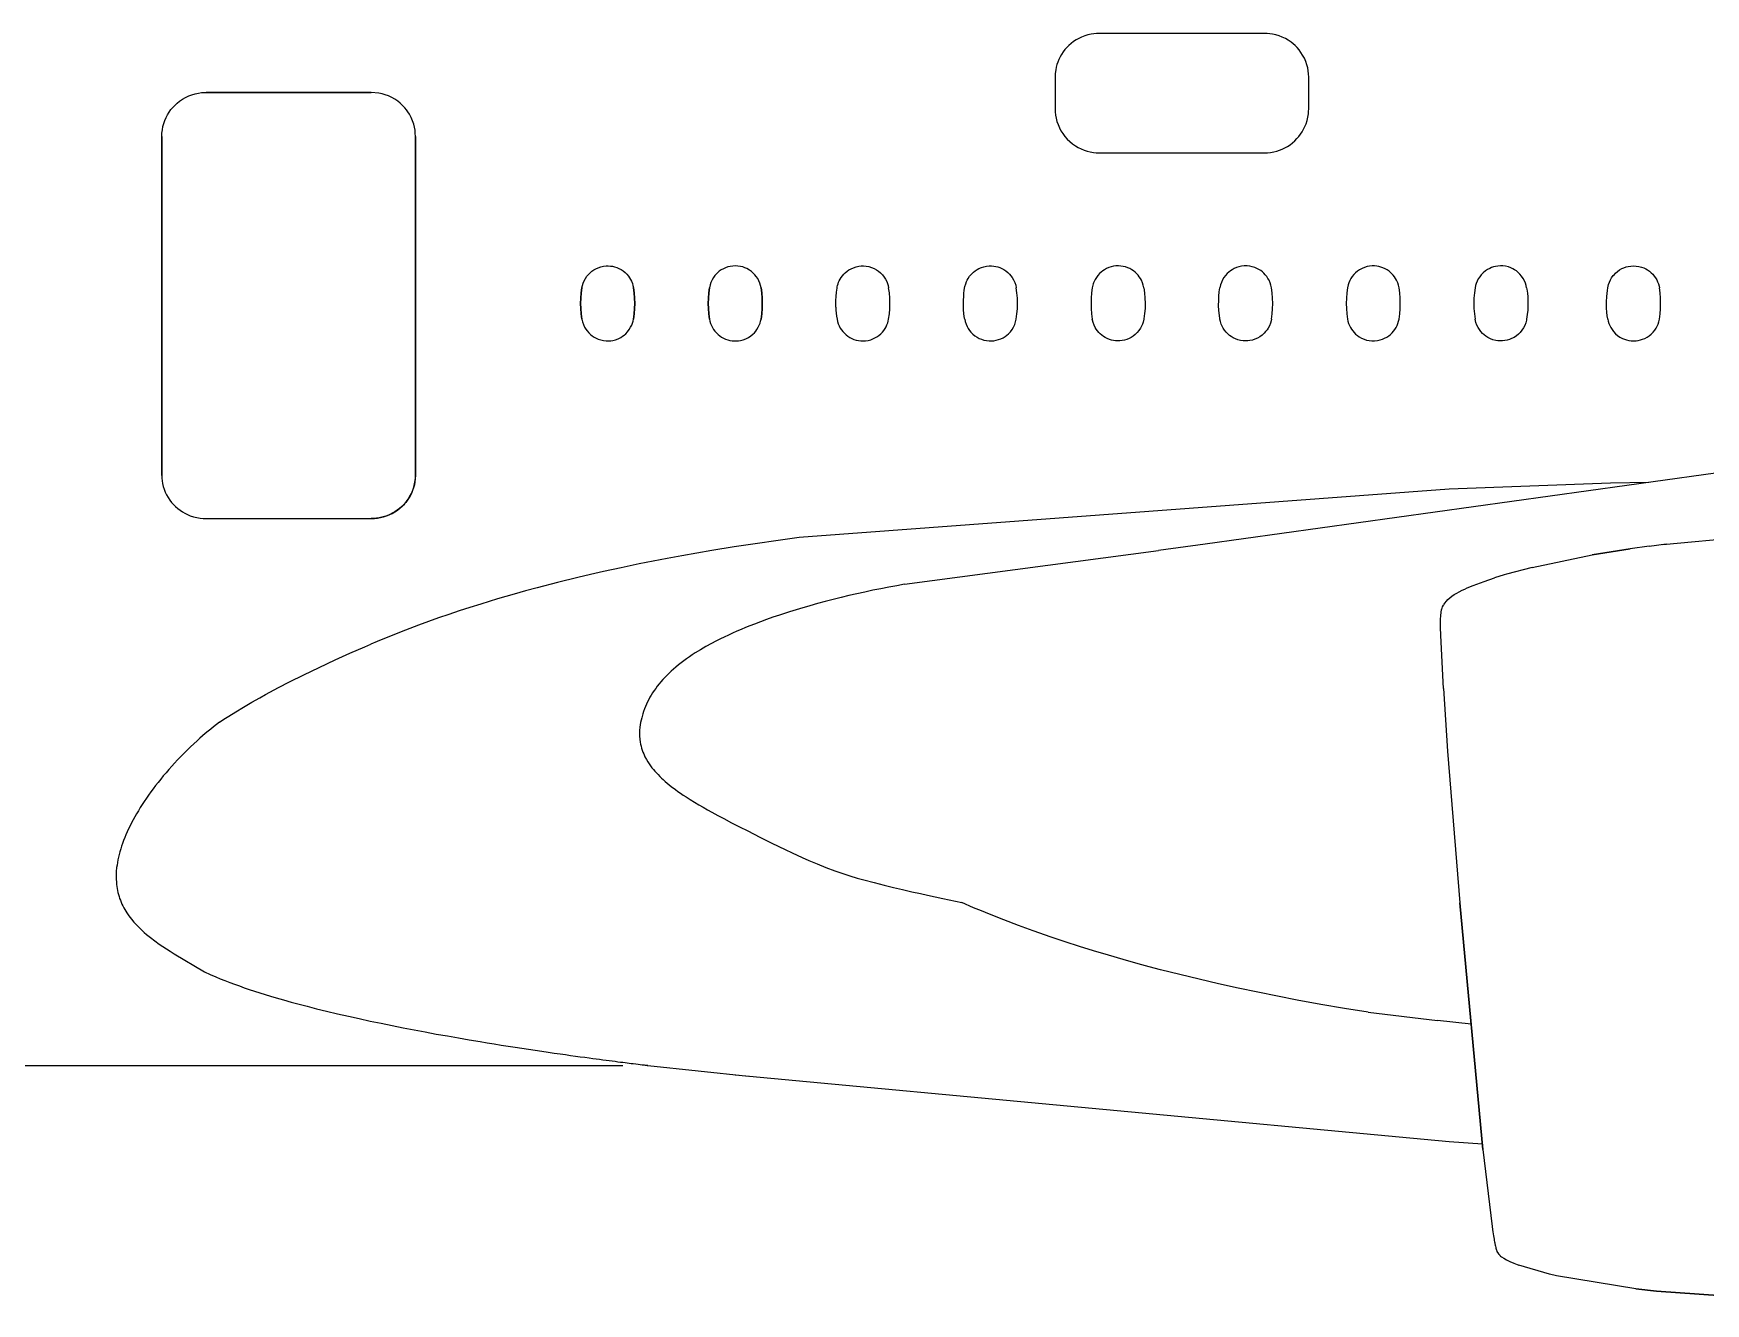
# Model space of a CAD drawing. Header units: metres. Extents: x -35769 to 135608, y -97159 to 12469.
# Drawn here: x -20544 to -12223, y -10412 to -4096 of the extents above; entities that cross this region are included whole.
import ezdxf

# ---------------------------------------------------------------- set-up
doc = ezdxf.new("R2010")
doc.units = ezdxf.units.M
doc.layers.get('0').update_dxf_attribs({"linetype": 'CONTINUOUS'})

msp = doc.modelspace()

# ---------------------------------------------------------------- linework, layer by layer
for p, q in [((-15460, -4313), (-15460, -4470.9)), ((-14198, -4470.9), (-14198, -4313)), ((-18863, -4389.3), (-19685, -4389.3)), ((-19685, -4389.3), (-18863, -4389.3)), ((-19905, -4607.8), (-19905, -6295.2)), ((-19905, -6295.2), (-19905, -4607.8)), ((-18643, -6295.2), (-18643, -4607.8)), ((-18643, -4607.8), (-18643, -6295.2)), ((-15240, -4689.9), (-14418, -4689.9)), ((-11670.6, -6212.8), (-14713.1, -6635.8)), ((-13499.3, -6362.9), (-16734.1, -6602.4)), ((-12696.1, -6333.4), (-13499.3, -6362.9)), ((-12505.2, -6328.8), (-12696.1, -6333.4)), ((-19685, -6508.3), (-18863, -6508.3)), ((-12435.6, -6637.1), (-11710, -6570.3)), ((-16734.1, -6602.4), (-17056.5, -6649.4)), ((-14713.1, -6635.8), (-14944.6, -6667.1)), ((-12503.5, -6645.9), (-12598.2, -6659.1)), ((-12503.5, -6645.9), (-12419.8, -6635.1)), ((-16209.2, -6835.4), (-14944.6, -6667.1)), ((-13085.2, -6751.5), (-12786.9, -6689.3)), ((-12786.9, -6689.3), (-12598.2, -6659.1)), ((-12598.2, -6659.1), (-12786.9, -6689.3)), ((-13380.2, -6841.4), (-13325.3, -6821.3)), ((-13325.3, -6821.3), (-13273.4, -6803.8)), ((-13225.6, -6789.3), (-13273.4, -6803.8)), ((-13085.2, -6751.5), (-13214, -6785.9)), ((-13527.8, -7354), (-13506.8, -7664.7)), ((-13506.8, -7664.7), (-13446.6, -8420)), ((-13446.6, -8420), (-13331, -9645.9)), ((-13331, -9645.9), (-13446.6, -8420)), ((-13901.4, -8964.1), (-13557.6, -9004.9)), ((-13389.8, -9023.6), (-13557.6, -9004.9)), ((-21844, -9228.6), (-17610.3, -9228.6)), ((-17487.2, -9228.4), (-16985.5, -9281.5)), ((-17051.8, -9274.8), (-13499.2, -9606.1)), ((-13499.2, -9606.1), (-13333.8, -9618.9)), ((-13331, -9645.9), (-13285.3, -10029.5)), ((-12999.9, -10266.7), (-13151.6, -10222.2)), ((-12965.5, -10274.5), (-12999.9, -10266.7)), ((-12570.7, -10339), (-12965.5, -10274.5)), ((-12570.7, -10339), (-12466.6, -10351.2)), ((-12466.6, -10351.2), (-12570.7, -10339)), ((-11585.7, -10412.4), (-12466.6, -10351.2)), ((-12466.6, -10351.2), (-11585.7, -10412.4))]:
    msp.add_line(p, q)
at = {"ltscale": 0.304172}
msp.add_line((-13214, -6785.9), (-13225.6, -6789.3), dxfattribs=at)
for points in [[(-14418, -4096.2), (-15253.3, -4096.6), (-15266.6, -4097.8), (-15279.7, -4099.8), (-15296.3, -4103.4), (-15312.5, -4108.3), (-15328.2, -4114.3), (-15342.2, -4120.9), (-15355.6, -4128.5), (-15368.5, -4136.9), (-15380.6, -4146.1), (-15391.5, -4155.6), (-15401.7, -4165.8), (-15411.2, -4176.6), (-15419.9, -4188), (-15427.9, -4200), (-15435, -4212.5), (-15441.3, -4225.4), (-15446.7, -4238.6), (-15450.9, -4251.1), (-15454.3, -4263.8), (-15456.9, -4276.7), (-15459.2, -4294.7), (-15460, -4313)], [(-14198, -4313), (-14198.5, -4297.7), (-14200.2, -4282.6), (-14202.8, -4267.6), (-14206.6, -4252.8), (-14212.3, -4235.8), (-14219.5, -4219.4), (-14228, -4203.5), (-14236.3, -4190.5), (-14245.7, -4178), (-14255.9, -4166.2), (-14265.2, -4156.8), (-14275, -4148), (-14285.4, -4139.8), (-14299.3, -4130.3), (-14314, -4121.9), (-14329.2, -4114.6), (-14345, -4108.5), (-14361.2, -4103.5), (-14377.7, -4099.9), (-14391, -4097.8), (-14404.5, -4096.6), (-14418, -4096.2)], [(-19905, -4607.8), (-19904.4, -4591.7), (-19902.6, -4575.6), (-19899.6, -4559.6), (-19895.4, -4543.8), (-19890.3, -4529.1), (-19884.1, -4514.7), (-19876.8, -4500.8), (-19868.7, -4487.5), (-19859.5, -4474.7), (-19849.4, -4462.6), (-19839.5, -4452.2), (-19828.8, -4442.4), (-19817.4, -4433.3), (-19802.5, -4423.1), (-19786.8, -4414.1), (-19770.3, -4406.4), (-19755, -4400.6), (-19739.3, -4396.1), (-19723.4, -4392.6), (-19707.3, -4390.4), (-19696.1, -4389.6), (-19685, -4389.3)], [(-18643, -4607.8), (-18643.6, -4592.4), (-18645.2, -4577.2), (-18647.9, -4562.1), (-18651.6, -4547.3), (-18657.4, -4530.2), (-18664.5, -4513.6), (-18673, -4497.6), (-18680.1, -4486.4), (-18687.8, -4475.6), (-18696.2, -4465.3), (-18706.9, -4453.9), (-18718.3, -4443.2), (-18730.6, -4433.3), (-18745.5, -4423.1), (-18761.2, -4414.1), (-18777.7, -4406.4), (-18792.9, -4400.7), (-18808.5, -4396.1), (-18824.5, -4392.7), (-18863, -4389.3)], [(-15460, -4470.9), (-15459.4, -4486.5), (-15457.8, -4502.1), (-15455, -4517.5), (-15450.7, -4533.8), (-15445.2, -4549.7), (-15438.5, -4565.2), (-15430.7, -4580.1), (-15421.6, -4594.4), (-15411.5, -4608), (-15399.6, -4621.5), (-15386.6, -4634.1), (-15372.5, -4645.6), (-15359.2, -4654.9), (-15345.1, -4663.2), (-15330.5, -4670.5), (-15315.3, -4676.7), (-15300.3, -4681.5), (-15285.1, -4685.3), (-15269.5, -4687.9), (-15254.8, -4689.4), (-15240, -4689.9)], [(-14418, -4689.9), (-14402.5, -4689.4), (-14387.2, -4687.7), (-14372, -4685.1), (-14357, -4681.3), (-14343.2, -4676.8), (-14329.7, -4671.5), (-14316.6, -4665.2), (-14304, -4658.2), (-14290.8, -4649.5), (-14278.3, -4640), (-14266.5, -4629.7), (-14256.3, -4619.3), (-14246.8, -4608.4), (-14238.1, -4596.9), (-14230.1, -4584.8), (-14223, -4572.2), (-14216.7, -4559.2), (-14211.3, -4545.8), (-14206.1, -4529.7), (-14202.2, -4513.3), (-14199.5, -4496.7), (-14198.4, -4483.9), (-14198, -4470.9)], [(-17814.7, -5360.7), (-17812.2, -5348.9), (-17808.6, -5337.4), (-17803.9, -5326.2), (-17797.3, -5314), (-17789.4, -5302.6), (-17782.2, -5294.1), (-17774.3, -5286.2), (-17765.7, -5279), (-17755.8, -5272.1), (-17745.3, -5266.2), (-17734.3, -5261.2), (-17721, -5256.8), (-17707.4, -5253.8), (-17693.5, -5252.3), (-17683.2, -5252.2), (-17673, -5252.8), (-17662.9, -5254.3), (-17651.9, -5256.8), (-17641.3, -5260.2), (-17631, -5264.5), (-17619.9, -5270.4), (-17609.5, -5277.3), (-17600, -5285), (-17591.4, -5293.4), (-17583.6, -5302.6), (-17577.6, -5310.9), (-17572.4, -5319.7), (-17567.8, -5328.8), (-17563.7, -5339.1), (-17560.5, -5349.8), (-17558.2, -5360.7)], [(-16923.3, -5360.7), (-16925.8, -5348.9), (-16929.4, -5337.4), (-16934.1, -5326.2), (-16940, -5315.2), (-16946.9, -5304.8), (-16953.9, -5296.1), (-16961.7, -5288.1), (-16970.1, -5280.7), (-16981.4, -5272.6), (-16993.5, -5265.7), (-17003.7, -5261.2), (-17014.3, -5257.5), (-17025.2, -5254.8), (-17038, -5252.8), (-17051.1, -5252.1), (-17064.1, -5252.7), (-17076.1, -5254.4), (-17087.9, -5257.3), (-17099.3, -5261.2), (-17110.4, -5266.2), (-17120.9, -5272.1), (-17130.8, -5279), (-17138.7, -5285.6), (-17146, -5292.7), (-17152.7, -5300.4), (-17160.1, -5310.5), (-17166.5, -5321.3), (-17172.3, -5333.9), (-17176.8, -5347.1), (-17179.8, -5360.7)], [(-16550.7, -5458.1), (-16551, -5451.7), (-16551, -5424.9), (-16549.9, -5403.6), (-16547.9, -5382.6), (-16545.1, -5362.9), (-16544.1, -5356.9), (-16542.3, -5349), (-16539.9, -5341.1), (-16537.1, -5333.4), (-16533.7, -5325.8), (-16529.9, -5318.3), (-16524.5, -5309.7), (-16518.5, -5301.4), (-16511.9, -5293.6), (-16503.9, -5285.8), (-16495.4, -5278.7), (-16486.2, -5272.3), (-16475.3, -5266.1), (-16463.8, -5261), (-16450.5, -5256.6), (-16436.9, -5253.7), (-16424.8, -5252.4), (-16412.7, -5252.2), (-16400.6, -5253.1), (-16386.9, -5255.5), (-16373.5, -5259.4), (-16360.6, -5264.7), (-16349.1, -5270.9), (-16338.3, -5278.2), (-16328.3, -5286.5), (-16318.6, -5296.5), (-16310, -5307.5), (-16303.3, -5318.1), (-16297.7, -5329.3), (-16293.6, -5339.5), (-16290.5, -5350), (-16288.2, -5360.7)], [(-15909.8, -5516.7), (-15910.2, -5513.9), (-15913.3, -5491.2), (-15915.2, -5468.5), (-15916.1, -5445.6), (-15916, -5424.2), (-15914.8, -5402.9), (-15913.4, -5387.2), (-15911.9, -5374.7), (-15910, -5362.3), (-15908.4, -5353.9), (-15904.8, -5340.7), (-15900.9, -5330.4), (-15897.3, -5322.9), (-15893.3, -5315.5), (-15885.5, -5304), (-15876.6, -5293.3), (-15866.5, -5283.7), (-15857.7, -5276.8), (-15848.4, -5270.6), (-15838.6, -5265.3), (-15826.4, -5260.1), (-15813.8, -5256.2), (-15800.7, -5253.5), (-15787.5, -5252.3), (-15776.3, -5252.2), (-15765.2, -5253.1), (-15754.2, -5255), (-15744.2, -5257.6), (-15734.5, -5260.9), (-15725.1, -5264.9), (-15714.5, -5270.7), (-15704.4, -5277.4), (-15695, -5285), (-15687, -5292.7), (-15679.7, -5301.2), (-15673.1, -5310.2), (-15666.1, -5322.2), (-15660.3, -5334.8), (-15656.1, -5347.6), (-15653.2, -5360.7)], [(-15018.2, -5360.7), (-15021, -5348), (-15025, -5335.7), (-15030.3, -5323.7), (-15035.2, -5314.8), (-15040.8, -5306.3), (-15047.1, -5298.2), (-15054, -5290.7), (-15061.5, -5283.7), (-15069.5, -5277.3), (-15078.8, -5271.1), (-15088.5, -5265.7), (-15098.7, -5261.2), (-15109.3, -5257.5), (-15121.1, -5254.6), (-15133, -5252.8), (-15145.1, -5252.1), (-15157.2, -5252.6), (-15169.2, -5254.1), (-15181, -5256.8), (-15192.6, -5260.5), (-15203.7, -5265.3), (-15214.3, -5271.1), (-15222.8, -5276.8), (-15230.9, -5283.1), (-15238.4, -5290), (-15246.8, -5299.3), (-15254.3, -5309.4), (-15260.8, -5320.1), (-15268, -5336)], [(-14383.2, -5360.7), (-14386, -5348), (-14390, -5335.7), (-14395.3, -5323.7), (-14400.7, -5314), (-14406.9, -5304.8), (-14413.9, -5296.1), (-14421, -5288.7), (-14428.6, -5281.9), (-14436.8, -5275.7), (-14446.2, -5269.7), (-14456, -5264.5), (-14466.4, -5260.2), (-14478.8, -5256.3), (-14491.6, -5253.6), (-14504.5, -5252.3), (-14518.5, -5252.3), (-14532.4, -5253.8), (-14546, -5256.8), (-14557.6, -5260.5), (-14568.7, -5265.3), (-14579.3, -5271.1), (-14587.8, -5276.8), (-14595.8, -5283.1), (-14603.3, -5290), (-14612.1, -5299.7), (-14619.8, -5310.1), (-14626.5, -5321.3), (-14632.3, -5333.9), (-14636.8, -5347.1), (-14639.8, -5360.7)], [(-13748.3, -5360.7), (-13751, -5348), (-13755, -5335.7), (-13760.3, -5323.7), (-13765.2, -5314.8), (-13770.8, -5306.3), (-13777.1, -5298.2), (-13786.7, -5288.1), (-13797.3, -5279), (-13807.2, -5272.1), (-13817.7, -5266.1), (-13828.8, -5261.2), (-13838.4, -5257.8), (-13848.3, -5255.2), (-13858.4, -5253.4), (-13870.5, -5252.3), (-13882.6, -5252.3), (-13894.6, -5253.4), (-13907.5, -5255.8), (-13920, -5259.6), (-13932, -5264.5), (-13944.3, -5271.1), (-13955.8, -5279), (-13965, -5286.8), (-13973.5, -5295.4), (-13981.1, -5304.8), (-13987.7, -5314.6), (-13993.4, -5325), (-13998.1, -5335.9), (-14001.8, -5347.1), (-14004.8, -5360.7)], [(-13113.3, -5360.7), (-13115.8, -5348.9), (-13119.4, -5337.4), (-13124.1, -5326.2), (-13130.7, -5314), (-13138.6, -5302.6), (-13146.4, -5293.4), (-13155.1, -5284.9), (-13164.5, -5277.3), (-13173, -5271.6), (-13181.9, -5266.6), (-13191.2, -5262.2), (-13204.3, -5257.5), (-13217.9, -5254.3), (-13231.7, -5252.5), (-13243.9, -5252.1), (-13255.9, -5252.9), (-13267.9, -5254.8), (-13277.8, -5257.3), (-13287.6, -5260.5), (-13297, -5264.5), (-13308.1, -5270.4), (-13318.5, -5277.3), (-13329.3, -5286.2), (-13339.1, -5296.1), (-13346.9, -5305.9), (-13353.8, -5316.4), (-13359.6, -5327.5), (-13364.3, -5339.1), (-13367.5, -5349.8), (-13369.8, -5360.7)], [(-12709.4, -5516.7), (-12709.5, -5516.2), (-12711.8, -5500.4), (-12713.8, -5481.8), (-12715.2, -5463.1), (-12715.7, -5447.1), (-12715.7, -5431.1), (-12714.6, -5404.4), (-12713.2, -5389.1), (-12711.5, -5375), (-12709.5, -5361), (-12707.8, -5352.6), (-12705.6, -5344.3), (-12701.4, -5332.6), (-12696.1, -5321.3), (-12690.5, -5311.7), (-12682.4, -5300.4), (-12676.9, -5294.1), (-12671, -5288.1), (-12661.2, -5279.6), (-12650.6, -5272.2), (-12639.2, -5265.8), (-12629, -5261.2), (-12618.4, -5257.6), (-12607.6, -5254.8), (-12594.7, -5252.8), (-12581.7, -5252.1), (-12568.7, -5252.7), (-12554.8, -5254.8), (-12541.3, -5258.3), (-12530.8, -5262.2), (-12520.7, -5266.9), (-12511.1, -5272.5), (-12501.9, -5279), (-12493.4, -5286.1), (-12485.5, -5294), (-12478.3, -5302.5), (-12471.8, -5311.6), (-12466.2, -5321.2), (-12461.4, -5331.3), (-12457.5, -5341.7), (-12454.5, -5352.4), (-12452.9, -5360.7)], [(-17814.7, -5360.7), (-17818.3, -5386.6), (-17820.4, -5412.6), (-17821.2, -5438.7), (-17820.4, -5464.8), (-17818.3, -5490.8), (-17814.7, -5516.7)], [(-17814.7, -5516.7), (-17818.3, -5490.8), (-17820.4, -5464.8), (-17821.2, -5438.7), (-17820.4, -5412.6), (-17818.3, -5386.6), (-17814.7, -5360.7)], [(-17558.2, -5516.7), (-17554.7, -5490.8), (-17552.5, -5464.8), (-17551.8, -5438.7), (-17552.5, -5412.6), (-17554.7, -5386.6), (-17558.2, -5360.7)], [(-17558.2, -5360.7), (-17554.7, -5386.6), (-17552.5, -5412.6), (-17551.8, -5438.7), (-17552.5, -5464.8), (-17554.7, -5490.8), (-17558.2, -5516.7)], [(-17179.8, -5360.7), (-17183.3, -5386.6), (-17185.5, -5412.6), (-17186.2, -5438.7), (-17185.5, -5464.8), (-17183.3, -5490.8), (-17179.8, -5516.7)], [(-17179.8, -5516.7), (-17183.3, -5490.8), (-17185.5, -5464.8), (-17186.2, -5438.7), (-17185.5, -5412.6), (-17183.3, -5386.6), (-17179.8, -5360.7)], [(-16923.3, -5516.7), (-16919.7, -5490.8), (-16917.6, -5464.8), (-16916.9, -5438.7), (-16917.6, -5412.6), (-16919.7, -5386.6), (-16923.3, -5360.7)], [(-16923.3, -5360.7), (-16919.7, -5386.6), (-16917.6, -5412.6), (-16916.9, -5438.7), (-16917.6, -5464.8), (-16919.7, -5490.8), (-16923.3, -5516.7)], [(-16288.2, -5516.7), (-16284.7, -5490.8), (-16282.6, -5464.9), (-16281.8, -5438.8), (-16282.6, -5412.7), (-16284.7, -5386.6), (-16288.2, -5360.7)], [(-15653.2, -5516.7), (-15649.7, -5490.8), (-15647.6, -5464.9), (-15646.8, -5438.8), (-15647.5, -5412.7), (-15649.7, -5386.6), (-15653.2, -5360.7)], [(-15274.8, -5360.7), (-15278.3, -5386.5), (-15280.5, -5412.6), (-15281.2, -5438.6), (-15280.5, -5464.7), (-15278.3, -5490.8), (-15274.8, -5516.7)], [(-15018.2, -5360.7), (-15014.7, -5386.3), (-15012.6, -5412.1), (-15011.8, -5437.9), (-15012.5, -5463.7), (-15014.5, -5489.3), (-15018, -5514.9), (-15018.4, -5517.7), (-15021.5, -5531.2), (-15025, -5541.7), (-15029.4, -5552), (-15034.7, -5561.8), (-15042.5, -5573.3), (-15051.4, -5584), (-15061.5, -5593.7), (-15071, -5601.1), (-15081.1, -5607.6), (-15091.9, -5613.2), (-15103, -5617.8), (-15114.6, -5621.3), (-15126.5, -5623.7), (-15137.5, -5624.9), (-15148.7, -5625.2), (-15159.8, -5624.5), (-15170, -5623.1), (-15179.9, -5620.9), (-15189.7, -5617.9), (-15200.1, -5613.7), (-15210, -5608.7), (-15219.5, -5602.8), (-15227.8, -5596.8), (-15235.5, -5590.1), (-15242.7, -5582.8), (-15249.3, -5575), (-15255.2, -5566.7), (-15260.5, -5557.9), (-15266.2, -5546.2), (-15270.6, -5534), (-15273.9, -5521.5), (-15274.8, -5516.7)], [(-14383.2, -5516.6), (-14384.9, -5524.8), (-14388.4, -5537.3), (-14393.2, -5549.4), (-14399.2, -5561), (-14405.3, -5570.3), (-14412.1, -5579.1), (-14419.7, -5587.3), (-14430, -5596.6), (-14441.4, -5604.8), (-14453.5, -5611.6), (-14466.3, -5617.1), (-14478.2, -5620.9), (-14490.5, -5623.5), (-14501.6, -5624.9), (-14512.7, -5625.2), (-14523.9, -5624.6), (-14537.7, -5622.6), (-14551.1, -5619.1), (-14562.9, -5614.7), (-14574.2, -5609.2), (-14582.9, -5603.9), (-14591.2, -5598), (-14599, -5591.4), (-14608.3, -5582.1), (-14616.5, -5572), (-14623.6, -5561.2), (-14628.8, -5551.4), (-14633.2, -5541.1), (-14637, -5529.2), (-14639.7, -5516.9), (-14640.2, -5514.1), (-14642.4, -5498.9), (-14644.8, -5474), (-14646, -5449.1), (-14645.9, -5424.2), (-14644.8, -5402.9), (-14642.8, -5381.8), (-14639.8, -5360.7)], [(-14383.2, -5516.7), (-14379.7, -5490.8), (-14377.5, -5464.9), (-14376.8, -5438.8), (-14377.5, -5412.7), (-14379.7, -5386.6), (-14383.2, -5360.7)], [(-14004.8, -5360.7), (-14008.3, -5386.5), (-14010.5, -5412.6), (-14011.2, -5438.6), (-14010.5, -5464.7), (-14008.3, -5490.8), (-14004.8, -5516.7)], [(-13748.3, -5516.7), (-13744.7, -5490.8), (-13742.6, -5464.9), (-13741.9, -5438.8), (-13742.6, -5412.7), (-13744.7, -5386.6), (-13748.3, -5360.7)], [(-13369.8, -5360.7), (-13373.3, -5386.5), (-13375.5, -5412.6), (-13376.2, -5438.6), (-13375.5, -5464.7), (-13373.3, -5490.8), (-13369.8, -5516.7)], [(-13113.3, -5360.7), (-13112.1, -5367.8), (-13109.6, -5387.3), (-13107.9, -5406.8), (-13107, -5426.3), (-13107, -5449), (-13108, -5471.6), (-13110.1, -5494.2), (-13113.3, -5516.6), (-13114.3, -5522), (-13117.8, -5535.4), (-13122.8, -5548.3), (-13129.2, -5560.8), (-13136.8, -5572.4), (-13145.7, -5583.1), (-13154.6, -5591.9), (-13164.3, -5599.9), (-13175.9, -5607.5), (-13188.3, -5613.9), (-13199.3, -5618.2), (-13210.7, -5621.5), (-13222.3, -5623.8), (-13234.2, -5625), (-13245.3, -5625.2), (-13256.4, -5624.4), (-13267.4, -5622.6), (-13280.9, -5619.1), (-13294, -5614.2), (-13306.4, -5607.9), (-13315.8, -5601.9), (-13324.7, -5595.2), (-13333, -5587.7), (-13341.2, -5578.8), (-13348.5, -5569.2), (-13354.9, -5559), (-13361.1, -5546.5), (-13365.8, -5533.4), (-13368.1, -5525.1), (-13369.8, -5516.7)], [(-12452.9, -5516.7), (-12449.3, -5490.8), (-12447.2, -5464.9), (-12446.5, -5438.8), (-12447.2, -5412.7), (-12449.3, -5386.6), (-12452.9, -5360.7)], [(-17814.7, -5516.7), (-17811.7, -5530.2), (-17807.3, -5543.4), (-17801.4, -5556.1), (-17795.5, -5566.2), (-17788.6, -5575.8), (-17780.8, -5584.8), (-17772.2, -5593.1), (-17763.5, -5600), (-17754.3, -5606.2), (-17744.5, -5611.6), (-17734.3, -5616.2), (-17721.1, -5620.6), (-17707.5, -5623.5), (-17693.6, -5625), (-17682.4, -5625.2), (-17671.3, -5624.3), (-17660.3, -5622.6), (-17646.8, -5619), (-17633.7, -5614.1), (-17621.4, -5607.8), (-17612.7, -5602.3), (-17604.5, -5596.2), (-17596.8, -5589.5), (-17587.2, -5579.3), (-17578.8, -5568.3), (-17572.3, -5557.5), (-17566.9, -5546.3), (-17563.2, -5536.6), (-17560.3, -5526.7), (-17558.2, -5516.7)], [(-17179.8, -5516.7), (-17177.5, -5527.5), (-17174.3, -5538.2), (-17170.2, -5548.5), (-17165.2, -5558.5), (-17159.3, -5568), (-17152.7, -5577), (-17145.3, -5585.4), (-17137.3, -5593), (-17128.6, -5600), (-17119.3, -5606.2), (-17109.5, -5611.6), (-17099.3, -5616.1), (-17088.8, -5619.8), (-17078, -5622.5), (-17067, -5624.3), (-17055.9, -5625.2), (-17045.6, -5625.1), (-17035.4, -5624.2), (-17025.3, -5622.6), (-17011.8, -5619), (-16998.8, -5614.1), (-16986.4, -5607.8), (-16974.7, -5600.2), (-16963.9, -5591.4), (-16956.6, -5584.2), (-16949.9, -5576.5), (-16943.9, -5568.3), (-16937.3, -5557.6), (-16931.9, -5546.3), (-16928.2, -5536.6), (-16925.3, -5526.7), (-16923.3, -5516.7)], [(-16544.8, -5516.7), (-16542.3, -5528.2), (-16538.8, -5539.5), (-16534.3, -5550.4), (-16528.8, -5561), (-16522.8, -5570.3), (-16515.9, -5579.1), (-16508.4, -5587.3), (-16500.1, -5594.9), (-16491.3, -5601.6), (-16481.9, -5607.6), (-16472, -5612.8), (-16460.8, -5617.5), (-16449.3, -5621), (-16437.5, -5623.5), (-16426.4, -5624.9), (-16415.2, -5625.2), (-16404.1, -5624.6), (-16390.3, -5622.6), (-16376.8, -5619), (-16366.3, -5615.2), (-16356.2, -5610.5), (-16346.6, -5604.9), (-16336.4, -5597.7), (-16326.9, -5589.5), (-16319.1, -5581.4), (-16312.1, -5572.8), (-16305.8, -5563.6), (-16300.8, -5554.7), (-16296.5, -5545.4), (-16293, -5535.8), (-16290.2, -5526.3), (-16288.2, -5516.7)], [(-15909.8, -5516.7), (-15907, -5529.3), (-15903, -5541.7), (-15897.7, -5553.6), (-15892.3, -5563.3), (-15886.1, -5572.6), (-15879.1, -5581.3), (-15869.3, -5591.2), (-15858.5, -5600), (-15848.5, -5606.7), (-15837.8, -5612.4), (-15826.7, -5617.1), (-15814.3, -5621), (-15801.5, -5623.7), (-15788.6, -5625), (-15776.5, -5625.1), (-15764.5, -5624.1), (-15752.6, -5622), (-15740.9, -5618.7), (-15729.6, -5614.5), (-15718.8, -5609.2), (-15709.2, -5603.4), (-15700.2, -5596.8), (-15691.9, -5589.5), (-15682.3, -5579.3), (-15673.8, -5568.2), (-15666.7, -5556.3), (-15660.8, -5543.6), (-15656.3, -5530.3), (-15653.2, -5516.7)], [(-14004.8, -5516.7), (-14002.5, -5527.5), (-13999.3, -5538.2), (-13995.2, -5548.6), (-13990.1, -5558.5), (-13984.8, -5567.2), (-13978.9, -5575.5), (-13972.2, -5583.3), (-13964.3, -5591.2), (-13955.8, -5598.3), (-13946.6, -5604.8), (-13934.5, -5611.6), (-13921.7, -5617.1), (-13909.8, -5620.9), (-13897.5, -5623.5), (-13883.6, -5625), (-13869.7, -5625.1), (-13855.8, -5623.6), (-13842.2, -5620.6), (-13830.9, -5617), (-13820, -5612.3), (-13809.6, -5606.7), (-13799.7, -5600.2), (-13791, -5593.2), (-13782.9, -5585.5), (-13775.5, -5577.2), (-13768.9, -5568.2), (-13763, -5558.8), (-13758, -5548.8), (-13753.9, -5538.5), (-13750.6, -5527.7), (-13748.3, -5516.7)], [(-12709.4, -5516.7), (-12707.1, -5527.5), (-12703.9, -5538.2), (-12699.8, -5548.6), (-12694.8, -5558.5), (-12688.1, -5569.2), (-12680.5, -5579.1), (-12671, -5589.3), (-12660.4, -5598.3), (-12648.9, -5606.2), (-12636.6, -5612.8), (-12626.3, -5617.1), (-12615.7, -5620.6), (-12604.8, -5623.1), (-12592.9, -5624.7), (-12580.8, -5625.2), (-12568.7, -5624.6), (-12557.7, -5623.1), (-12546.8, -5620.6), (-12536.2, -5617.2), (-12524.6, -5612.4), (-12513.6, -5606.4), (-12503.2, -5599.4), (-12493.6, -5591.4), (-12484.4, -5582.2), (-12476.2, -5572.1), (-12469, -5561.2), (-12463.8, -5551.4), (-12459.4, -5541.1), (-12455.9, -5530.5), (-12452.9, -5516.7)], [(-19905, -6295.2), (-19904.6, -6308.1), (-19903.4, -6320.9), (-19901.4, -6333.7), (-19898, -6348.5), (-19893.5, -6363.2), (-19887.9, -6377.5), (-19881.5, -6391), (-19874.1, -6404.2), (-19865.7, -6416.8), (-19856.4, -6428.8), (-19846.9, -6439.4), (-19836.8, -6449.5), (-19825.9, -6458.9), (-19814.4, -6467.5), (-19802.4, -6475.4), (-19789.9, -6482.5), (-19776.9, -6488.8), (-19763.5, -6494.3), (-19747.4, -6499.5), (-19731.1, -6503.6), (-19714.4, -6506.4), (-19699.7, -6507.8), (-19685, -6508.3)], [(-18863, -6508.3), (-18847.6, -6507.8), (-18832.3, -6506.2), (-18817.1, -6503.6), (-18802.2, -6500), (-18787.5, -6495.3), (-18773.2, -6489.7), (-18759.4, -6483.2), (-18746.1, -6475.7), (-18733, -6467.1), (-18720.7, -6457.7), (-18709.1, -6447.4), (-18698.2, -6436.3), (-18688.2, -6424.5), (-18679.1, -6412.1), (-18670.3, -6398), (-18662.7, -6383.3), (-18656.3, -6368.1), (-18651.1, -6352.5), (-18647.2, -6336.5), (-18644.5, -6320.2), (-18643.4, -6307.7), (-18643, -6295.2)], [(-18643, -6295.2), (-18643.6, -6310.4), (-18645.3, -6325.6), (-18648.1, -6340.6), (-18652, -6355.4), (-18657, -6369.8), (-18663, -6383.9), (-18671.2, -6399.6), (-18680.8, -6414.6), (-18691.6, -6428.8), (-18701.1, -6439.4), (-18711.3, -6449.5), (-18722.1, -6458.9), (-18733.6, -6467.5), (-18745.6, -6475.4), (-18758.1, -6482.5), (-18771.1, -6488.8), (-18784.6, -6494.3), (-18797.1, -6498.5), (-18809.9, -6502), (-18822.9, -6504.7), (-18836.2, -6506.7), (-18849.6, -6507.9), (-18863, -6508.3)], [(-17056.4, -6649.4), (-17168.4, -6667.6), (-17243.1, -6680.4), (-17317.8, -6693.7), (-17390, -6707), (-17460, -6720.5), (-17529.9, -6734.4), (-17618.9, -6752.9), (-17707.7, -6772.2), (-17771.4, -6786.6), (-17834.9, -6801.6), (-17936, -6826.4), (-18036.7, -6852.6), (-18094.6, -6868.2), (-18152.2, -6884.4), (-18235.5, -6908.6), (-18318.3, -6933.8), (-18372, -6950.8), (-18424.7, -6968), (-18476.4, -6985.3), (-18527.9, -7003.1), (-18578, -7020.9), (-18627.9, -7039.1), (-18692.8, -7063.6), (-18771.8, -7094.7), (-18832.9, -7119.6), (-18865.1, -7133.1)], [(-16209.2, -6835.4), (-16248.2, -6842.4), (-16287.5, -6849.7), (-16327, -6857.4), (-16366.6, -6865.5), (-16406.3, -6873.9), (-16446, -6882.7), (-16485.6, -6891.8), (-16525.2, -6901.2), (-16564.5, -6911), (-16603.7, -6921.1), (-16642.5, -6931.5), (-16681, -6942.3), (-16731.8, -6957.1), (-16781.7, -6972.5), (-16830.7, -6988.4), (-16863.8, -6999.6), (-16896.4, -7011.1), (-16926.5, -7022.1), (-16956, -7033.3), (-16978.5, -7042.1), (-17000.7, -7051.1), (-17022.5, -7060.2), (-17043.9, -7069.4), (-17065, -7078.7), (-17085.7, -7088.1), (-17106, -7097.7), (-17125.8, -7107.4), (-17148, -7118.6), (-17169.7, -7130), (-17197.6, -7145.4), (-17224.6, -7161.1), (-17250.4, -7177), (-17265.4, -7186.7), (-17280, -7196.5), (-17294.2, -7206.4), (-17308, -7216.4), (-17321.4, -7226.5), (-17334.3, -7236.7), (-17346.9, -7247), (-17359, -7257.4), (-17370.7, -7267.8), (-17382, -7278.4), (-17392.6, -7288.8), (-17402.8, -7299.2), (-17412.5, -7309.8), (-17421.9, -7320.4), (-17430.9, -7331.2), (-17439.4, -7342), (-17447.6, -7353), (-17455.3, -7364), (-17462.7, -7375.1), (-17469.7, -7386.3), (-17476.2, -7397.6), (-17482.4, -7409), (-17488.2, -7420.5), (-17493.6, -7432.1), (-17498.7, -7443.8), (-17503.3, -7455.6), (-17507.6, -7467.5), (-17511.5, -7479.5)], [(-13527.8, -7354), (-13540.8, -7089.4), (-13541.1, -7076), (-13541.4, -7064.2), (-13541.6, -7050.5), (-13541.7, -7039.8), (-13541.7, -7029.9), (-13541.7, -7024.1), (-13541.6, -7015.8), (-13541.5, -7011.9), (-13541.3, -7004.6), (-13541.1, -6998.1), (-13540.7, -6992.4), (-13540.3, -6987.5), (-13539.5, -6979.8), (-13539.1, -6975.8), (-13538.6, -6972.5), (-13536.9, -6964.8), (-13536.4, -6962.3), (-13534.8, -6957.3), (-13533.8, -6954.5), (-13531.4, -6948.2), (-13526.8, -6939.1), (-13526.2, -6938.1), (-13523.9, -6934.5), (-13520.2, -6928.9), (-13512.8, -6919.7), (-13505.1, -6911.7), (-13496.1, -6903.6), (-13495.8, -6903.3), (-13485.4, -6895.2), (-13473.5, -6887.1), (-13461.5, -6879.7), (-13448.3, -6872.3), (-13433.6, -6864.8), (-13421.6, -6859.1), (-13408.7, -6853.3), (-13380.2, -6841.4)], [(-19618.3, -7521.3), (-19596.2, -7506.4), (-19572.4, -7490.9), (-19537.6, -7469.2), (-19499.5, -7446.2), (-19457.7, -7422), (-19417.7, -7399.5), (-19388.5, -7383.5), (-19324.8, -7349.6), (-19270.1, -7321.4), (-19197.8, -7285.3), (-19121.8, -7248.6), (-19042.6, -7211.6), (-18969.3, -7178.5), (-18894.7, -7145.8), (-18865.1, -7133.1)], [(-17511.5, -7479.5), (-17517.2, -7499.9), (-17522.5, -7523.6), (-17526.1, -7545.8), (-17527.7, -7562.7), (-17528.4, -7578.8), (-17528.2, -7590.6), (-17527.2, -7605.7), (-17525.2, -7620.8)], [(-19618.3, -7521.3), (-19632.9, -7532.5), (-19647.2, -7543.9), (-19661.4, -7555.3), (-19675.3, -7566.8), (-19689, -7578.3), (-19702.6, -7589.9), (-19715.9, -7601.6), (-19729, -7613.3), (-19745.9, -7628.8), (-19762.5, -7644.4), (-19779.2, -7660.4), (-19795.5, -7676.6), (-19811.2, -7692.5), (-19826.5, -7708.5), (-19841.5, -7724.5), (-19856.1, -7740.5), (-19870.3, -7756.5), (-19884.2, -7772.6), (-19897.7, -7788.6), (-19910.8, -7804.6), (-19923.6, -7820.5), (-19936, -7836.4), (-19948, -7852.3), (-19959.6, -7868.1), (-19970.9, -7883.9), (-19981.8, -7899.6), (-19992.4, -7915.3), (-20002.6, -7930.8), (-20012.3, -7946.3), (-20021.8, -7961.7), (-20030.8, -7977), (-20039.5, -7992.2), (-20047.8, -8007.3), (-20055.7, -8022.2), (-20063.2, -8037.1), (-20070.4, -8051.9), (-20077.1, -8066.5), (-20083.5, -8081), (-20089.5, -8095.4), (-20095.2, -8109.7), (-20100.4, -8123.8), (-20105.2, -8137.8), (-20109.7, -8151.6), (-20113.8, -8165.4), (-20117.4, -8178.9), (-20120.7, -8192.4), (-20123.6, -8205.7), (-20126.1, -8218.8), (-20128.2, -8231.8), (-20129.9, -8244.7), (-20131.6, -8263.7), (-20132.5, -8282.4), (-20132.5, -8300.8), (-20131.5, -8318.9), (-20130.5, -8329.1), (-20129.2, -8339.2), (-20127.6, -8349.2), (-20125.7, -8359.1), (-20123.5, -8368.9), (-20121, -8378.6), (-20118.2, -8388.2), (-20115, -8397.8), (-20111.5, -8407.2), (-20107.8, -8416.6), (-20103.7, -8425.8), (-20099.2, -8435), (-20094.5, -8444.2), (-20089.4, -8453.2), (-20079.6, -8469.2), (-20068.7, -8484.9), (-20056.8, -8500.5), (-20043.8, -8515.9), (-20034.6, -8526.1), (-20024.9, -8536.1), (-20014.7, -8546.3), (-20003.9, -8556.4), (-19992.7, -8566.5), (-19981, -8576.5), (-19961.2, -8592.5), (-19940.2, -8608.4), (-19917.9, -8624.5), (-19900.6, -8636.3), (-19882.6, -8648.3), (-19863.2, -8660.7), (-19843, -8673.2)], [(-17525.2, -7620.8), (-17523.1, -7630.8), (-17520.6, -7640.7), (-17517.8, -7650.5), (-17514.6, -7660.1), (-17511.1, -7669.7), (-17507.2, -7679.1), (-17500.8, -7692.8), (-17493.7, -7706.2), (-17485.8, -7719.3), (-17479.5, -7729), (-17472.8, -7738.5), (-17466, -7747.5), (-17458.9, -7756.4), (-17451.5, -7765.2), (-17443.8, -7773.8), (-17435.8, -7782.3), (-17427.5, -7790.7), (-17419, -7799), (-17410.2, -7807.1), (-17400.6, -7815.7), (-17390.7, -7824.1), (-17370.3, -7840.6), (-17349.1, -7856.8), (-17336.7, -7865.7), (-17324.1, -7874.5), (-17310.3, -7883.9), (-17296.3, -7893.1), (-17275.7, -7906.3), (-17254.6, -7919.3), (-17233.3, -7932.1), (-17211.6, -7944.7), (-17189.6, -7957.1), (-17167.4, -7969.4), (-17138.4, -7985.2), (-17109.1, -8000.8), (-17069.6, -8021.4), (-17029.7, -8041.9), (-16989.4, -8062.3), (-16929.4, -8092.4), (-16868.7, -8122.5), (-16802.4, -8154.7), (-16768.7, -8170.7), (-16718.6, -8193.8), (-16685.2, -8208.6), (-16643.8, -8226.1), (-16600.2, -8243.5), (-16555.8, -8260), (-16516.6, -8273.5), (-16480.7, -8285.2), (-16444.5, -8296.2), (-16411.4, -8305.8), (-16361, -8319.4), (-16335.9, -8325.9), (-16310.7, -8332.2), (-16264.6, -8343.3), (-16218.7, -8353.9), (-16172.9, -8364.2), (-16129.8, -8373.6), (-16095.5, -8381.1), (-16057.1, -8389.4), (-16018.9, -8397.7), (-15987, -8404.6), (-15955.3, -8411.6), (-15923.8, -8418.6)], [(-13901.4, -8964.1), (-14020, -8945), (-14137.9, -8924.8), (-14255.2, -8903.5), (-14353.7, -8884.5), (-14451.8, -8864.7), (-14549.4, -8844), (-14646.6, -8822.4), (-14743.2, -8799.9), (-14839.3, -8776.6), (-14935, -8752.2), (-14991, -8737.5), (-15046.7, -8722.4), (-15120.9, -8701.7), (-15194.7, -8680.4), (-15268.2, -8658.3), (-15338.8, -8636.4), (-15409.1, -8613.8), (-15479.1, -8590.4), (-15569.3, -8559.1), (-15642.3, -8532.5), (-15714.8, -8505), (-15786.8, -8476.5), (-15826.2, -8460.3), (-15865.5, -8443.9), (-15923.8, -8418.6)], [(-19843, -8673.2), (-19692, -8763.2), (-19664.8, -8775.7), (-19636.2, -8788.1), (-19614, -8797.3), (-19591, -8806.5), (-19567.4, -8815.6), (-19543.1, -8824.6), (-19519.2, -8833.2), (-19494.7, -8841.8), (-19469.7, -8850.3), (-19444.1, -8858.7), (-19418, -8867), (-19391.4, -8875.3), (-19364.3, -8883.6), (-19336.8, -8891.7), (-19299.3, -8902.5), (-19261.1, -8913.1), (-19222.2, -8923.6), (-19182.6, -8934), (-19134.6, -8946.2), (-19085.8, -8958.2), (-19031.3, -8971.1), (-18976, -8983.8), (-18922.6, -8995.7), (-18868.6, -9007.4), (-18814.2, -9018.8), (-18759.5, -9030), (-18704.5, -9040.9), (-18649.4, -9051.5), (-18594.2, -9061.9), (-18539.1, -9072.1), (-18484, -9081.9), (-18429.2, -9091.6), (-18375.1, -9100.8), (-18321.5, -9109.8), (-18286, -9115.7), (-18250.7, -9121.4), (-18215.9, -9127), (-18181.3, -9132.4), (-18147.2, -9137.7), (-18113.5, -9142.9), (-18080.3, -9147.9), (-18047.6, -9152.8), (-18014.5, -9157.7), (-17982.1, -9162.5), (-17952, -9166.8), (-17922.6, -9171), (-17897.1, -9174.6), (-17872.2, -9178.1), (-17847, -9181.6), (-17822.5, -9185), (-17800, -9188), (-17778.2, -9191), (-17760.6, -9193.3), (-17743.4, -9195.6), (-17726.6, -9197.8), (-17710.3, -9200), (-17694.5, -9202), (-17679.1, -9204), (-17664.3, -9205.9), (-17649.9, -9207.8), (-17636, -9209.6), (-17622.7, -9211.3), (-17611, -9212.7), (-17599.7, -9214.1), (-17589, -9215.5), (-17578.7, -9216.8), (-17568.9, -9218), (-17559.6, -9219.2), (-17546.6, -9220.8), (-17534.7, -9222.2), (-17524.1, -9223.6), (-17514.7, -9224.7), (-17509.9, -9225.3), (-17505.5, -9225.9), (-17500.4, -9226.5), (-17496, -9227.1), (-17492.4, -9227.6), (-17489.2, -9228), (-17488, -9228.2), (-17487.2, -9228.4), (-17486.6, -9228.5), (-17486.4, -9228.6), (-17486.4, -9228.6), (-17486.8, -9228.6), (-17487.5, -9228.6), (-17488.5, -9228.6)], [(-13285.3, -10029.5), (-13283.2, -10043.9), (-13281.5, -10055.4), (-13279.9, -10065.7), (-13278.4, -10075.4), (-13276.9, -10084.4), (-13275.7, -10091.9), (-13274.5, -10098.9), (-13273.3, -10105.4), (-13272.4, -10110), (-13271.6, -10114.3), (-13270.1, -10121.4), (-13268.8, -10127.7), (-13267.4, -10133.1), (-13266.2, -10137.8), (-13265, -10141.8), (-13263.3, -10147.3), (-13262.1, -10150.9), (-13260.9, -10153.6), (-13258.4, -10158.7), (-13257.3, -10160.6), (-13253.9, -10165.4), (-13253.2, -10166.4), (-13250.6, -10169.4), (-13247.5, -10172.4), (-13246.8, -10173.1), (-13242.8, -10176.5), (-13238.2, -10180.1), (-13227.6, -10187.1), (-13214.1, -10194.8), (-13213.4, -10195.1), (-13196.7, -10203.5), (-13176.3, -10212.5), (-13151.6, -10222.2)]]:
    msp.add_lwpolyline(points)
for centre, radius, start, end in [((-15119.9, -5389.8), 157.6, 160.05079, 169.34752), ((-16285, -5461), 265.6, 179.35999, 192.08748)]:
    msp.add_arc(centre, radius, start, end)

doc.saveas('drawing.dxf')
